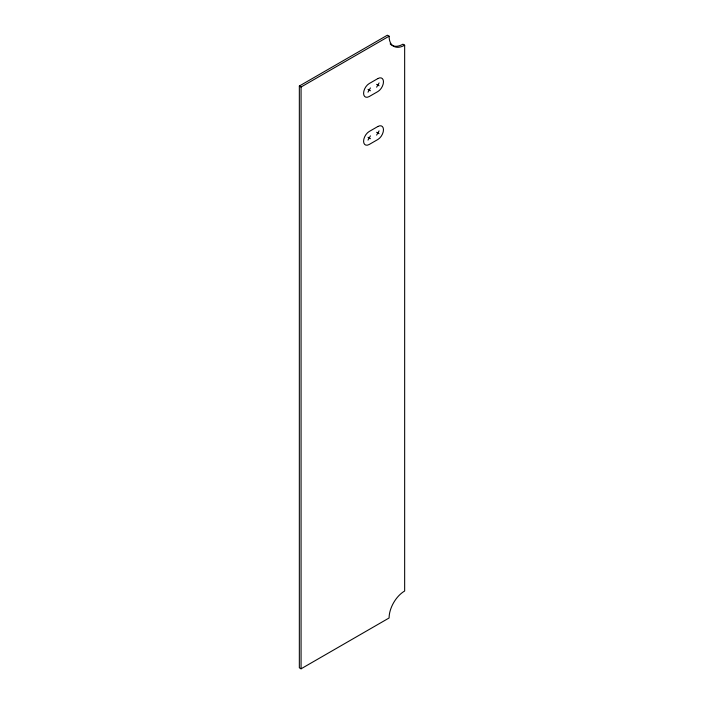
<?xml version="1.0" encoding="UTF-8"?>
<svg xmlns="http://www.w3.org/2000/svg" width="704" height="704" viewBox="0 0 704 704"><rect width="100%" height="100%" fill="white"/><g stroke="black" fill="none" stroke-linecap="round" stroke-linejoin="round"><path stroke-width="1.06" d="M367.99 92.18L370.427 87.938M376.631 87.182L379.078 82.949M367.99 140.105L370.427 135.872M376.631 135.115L379.078 130.874M299.341 86.02L387.367 35.2L389.101 36.194A22.009 12.707 -60 0 0 404.659 45.188L404.659 591.017A22.009 12.707 -60 0 0 389.101 617.98L301.066 668.8L299.341 667.806L299.341 86.02L301.066 87.023L389.101 36.194M404.659 45.188L402.934 44.185A22.009 12.707 -60 0 1 390.166 43.859M376.631 84.357L379.078 85.774M367.99 89.355L370.427 90.763M376.631 132.29L379.078 133.698M367.99 137.28L370.427 138.697M301.066 87.023L301.066 668.8M377.854 78.575L369.204 83.565A7.946 4.594 -60 0 0 363.59 93.306A7.946 4.594 -60 0 0 369.204 96.545L377.854 91.555A7.946 4.594 -60 0 0 383.478 81.822A7.946 4.594 -60 0 0 377.854 78.575M377.854 126.509L369.204 131.498A7.946 4.594 -60 0 0 363.59 141.231A7.946 4.594 -60 0 0 369.204 144.478L377.854 139.489A7.946 4.594 -60 0 0 383.478 129.747A7.946 4.594 -60 0 0 377.854 126.509"/></g></svg>
